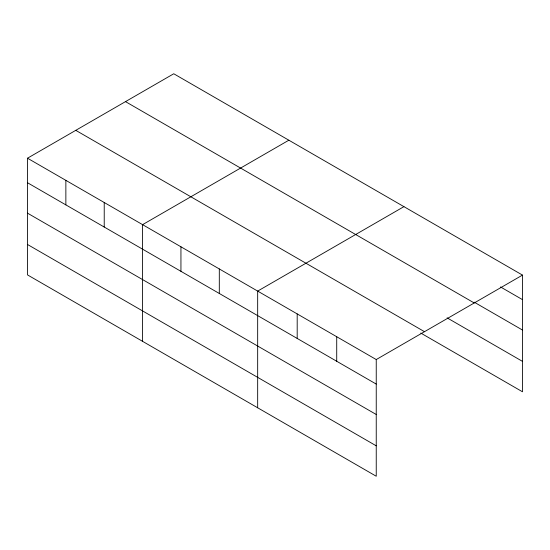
<?xml version="1.0" encoding="UTF-8"?>
<svg xmlns="http://www.w3.org/2000/svg" width="550" height="550" viewBox="0 0 550 550"><rect width="100%" height="100%" fill="white"/><g stroke="black" fill="none" stroke-linecap="round" stroke-linejoin="round"><path stroke-width="0.82" d="M376.241 414.494L376.241 359.549L27.5 158.208L27.5 274.897L376.241 476.238L376.241 414.494L27.5 213.153M420.764 333.059L522.5 391.793L522.5 275.103L173.759 73.762L27.5 158.208M288.846 140.209L142.588 224.647L142.588 341.337M403.927 206.649L257.668 291.094L257.668 407.784M376.241 359.549L522.5 275.103M500.541 286.962L522.5 299.64M474.196 302.163L522.5 330.048M125.496 101.626L474.237 302.974M447.109 317.859L522.5 361.384M75.763 130.336L424.504 331.684M27.5 182.738L376.241 384.079M27.5 244.482L376.241 445.823M336.717 336.731L336.717 361.261M297.192 313.913L297.192 338.442M219.306 268.943L219.306 293.48M180.943 246.799L180.943 271.329M104.225 202.503L104.225 227.033M65.862 180.352L65.862 204.889"/></g></svg>
